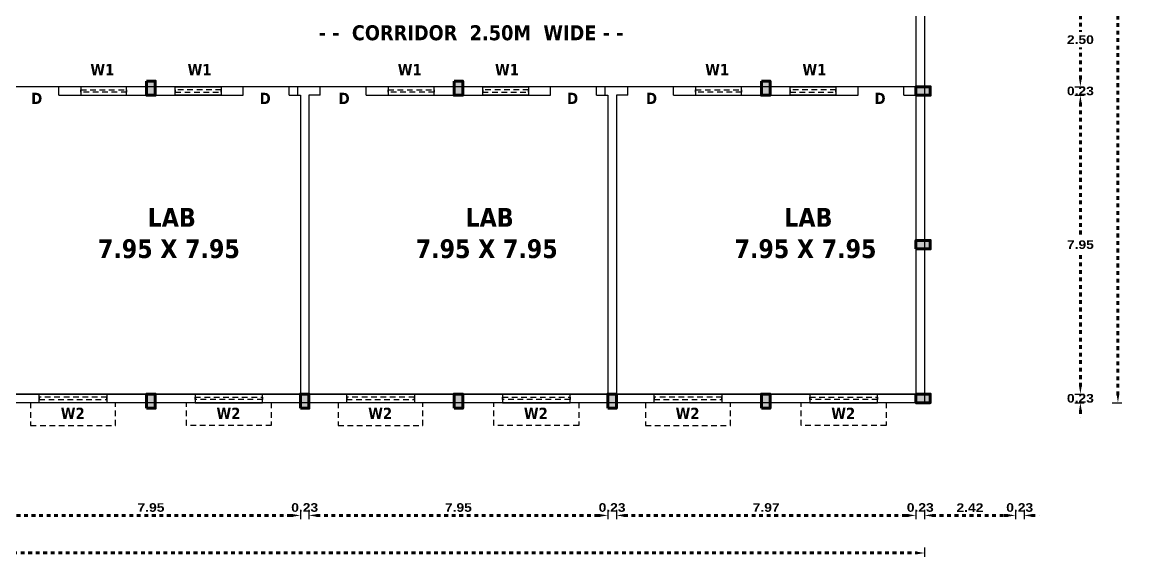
# Model space of a CAD drawing. Header units: metres. Extents: x 863 to 1571, y 626 to 804.
# Drawn here: x 929.42 to 959.03, y 709.84 to 724.07 of the extents above; entities that cross this region are included whole.
import ezdxf

# ---------------------------------------------------------------- set-up
doc = ezdxf.new("R2010")
doc.units = ezdxf.units.M
doc.header["$LTSCALE"] = 0.2
doc.header["$MEASUREMENT"] = 0
doc.header["$PDMODE"] = 2
doc.linetypes.add('DOT2', pattern=[0.125, 0, -0.125])
doc.linetypes.add('HIDDEN', pattern=[0.375, 0.25, -0.125])
doc.layers.get('0').update_dxf_attribs({"lineweight": 60})
doc.styles.get("Standard").update_dxf_attribs({"font": 'ariblk.ttf', "height": 0.23})
doc.styles.add('TXT', font='txt.shx')
doc.dimstyles.get("Standard").update_dxf_attribs({"dimtxt": 0.23, "dimasz": 0.2, "dimexe": 0.12, "dimexo": 0.0625, "dimgap": 0.09, "dimtad": 1, "dimtih": 1, "dimtoh": 1, "dimzin": 1, "dimdsep": 46, "dimtxsty": 'Standard', "dimcen": 0.09, "dimazin": 0, "dimtfac": 1, "dimtix": 1, "dimtofl": 0, "dimtmove": 0, "dimatfit": 0, "dimfxl": 0, "dimtolj": 1, "dimtzin": 0, "dimarcsym": 0})

# ---------------------------------------------------------------- blocks, each defined once
blk = doc.blocks.new('A$C650768DD')
blk.add_hatch(color=4).paths.add_polyline_path([(0, 0), (0.23, 0), (0.23, 0.38), (0, 0.38)])
at = {"color": 1}
blk.add_lwpolyline([(0, 0), (0.23, 0), (0.23, 0.38), (0, 0.38)], close=True, dxfattribs=at)
blk = doc.blocks.new('*D63')
at = {"color": 0, "lineweight": -2}
for p, q in [((928.873, 711.093), (928.873, 710.843)), ((936.823, 711.093), (936.823, 710.843))]:
    blk.add_line(p, q, dxfattribs=at)
at = {"linetype": 'DOT2'}
blk.add_line((929.073, 710.943), (936.623, 710.943), dxfattribs=at)
at = {"lineweight": -2}
for points in [[(929.073, 710.976), (929.073, 710.909), (928.873, 710.943)], [(936.623, 710.976), (936.623, 710.909), (936.823, 710.943)]]:
    blk.add_solid(points, dxfattribs=at)
at = {"layer": 'Defpoints', "color": 0, "lineweight": -2}
for p in [(928.873, 713.943), (936.823, 713.943), (936.823, 710.943)]:
    blk.add_point(p, dxfattribs=at)
at = {"color": 0, "lineweight": -2, "insert": (932.848, 711.152), "char_height": 0.23, "attachment_point": 5}
blk.add_mtext('\\A1;7.95', dxfattribs=at)
blk = doc.blocks.new('*D64')
at = {"color": 0, "lineweight": -2}
for p, q in [((936.823, 711.093), (936.823, 710.843)), ((937.053, 711.093), (937.053, 710.843))]:
    blk.add_line(p, q, dxfattribs=at)
at = {"linetype": 'DOT2'}
for p, q in [((936.623, 710.943), (936.423, 710.943)), ((937.253, 710.943), (937.453, 710.943))]:
    blk.add_line(p, q, dxfattribs=at)
at = {"lineweight": -2}
for points in [[(936.623, 710.976), (936.623, 710.909), (936.823, 710.943)], [(937.253, 710.976), (937.253, 710.909), (937.053, 710.943)]]:
    blk.add_solid(points, dxfattribs=at)
at = {"layer": 'Defpoints', "color": 0, "lineweight": -2}
for p in [(936.823, 713.943), (937.053, 713.943), (937.053, 710.943)]:
    blk.add_point(p, dxfattribs=at)
at = {"color": 0, "lineweight": -2, "insert": (936.938, 711.152), "char_height": 0.23, "attachment_point": 5}
blk.add_mtext('\\A1;0.23', dxfattribs=at)
blk = doc.blocks.new('*D65')
at = {"color": 0, "lineweight": -2}
for p, q in [((937.053, 711.093), (937.053, 710.843)), ((945.003, 711.093), (945.003, 710.843))]:
    blk.add_line(p, q, dxfattribs=at)
at = {"linetype": 'DOT2'}
blk.add_line((937.253, 710.943), (944.803, 710.943), dxfattribs=at)
at = {"lineweight": -2}
for points in [[(937.253, 710.976), (937.253, 710.909), (937.053, 710.943)], [(944.803, 710.976), (944.803, 710.909), (945.003, 710.943)]]:
    blk.add_solid(points, dxfattribs=at)
at = {"layer": 'Defpoints', "color": 0, "lineweight": -2}
for p in [(937.053, 713.943), (945.003, 713.943), (945.003, 710.943)]:
    blk.add_point(p, dxfattribs=at)
at = {"color": 0, "lineweight": -2, "insert": (941.028, 711.152), "char_height": 0.23, "attachment_point": 5}
blk.add_mtext('\\A1;7.95', dxfattribs=at)
blk = doc.blocks.new('*D66')
at = {"color": 0, "lineweight": -2}
for p, q in [((945.003, 711.093), (945.003, 710.843)), ((945.233, 711.093), (945.233, 710.843))]:
    blk.add_line(p, q, dxfattribs=at)
at = {"linetype": 'DOT2'}
for p, q in [((944.803, 710.943), (944.603, 710.943)), ((945.433, 710.943), (945.633, 710.943))]:
    blk.add_line(p, q, dxfattribs=at)
at = {"lineweight": -2}
for points in [[(944.803, 710.976), (944.803, 710.909), (945.003, 710.943)], [(945.433, 710.976), (945.433, 710.909), (945.233, 710.943)]]:
    blk.add_solid(points, dxfattribs=at)
at = {"layer": 'Defpoints', "color": 0, "lineweight": -2}
for p in [(945.003, 713.943), (945.233, 713.943), (945.233, 710.943)]:
    blk.add_point(p, dxfattribs=at)
at = {"color": 0, "lineweight": -2, "insert": (945.118, 711.152), "char_height": 0.23, "attachment_point": 5}
blk.add_mtext('\\A1;0.23', dxfattribs=at)
blk = doc.blocks.new('*D67')
at = {"color": 0, "lineweight": -2}
for p, q in [((945.233, 711.093), (945.233, 710.843)), ((953.203, 711.093), (953.203, 710.843))]:
    blk.add_line(p, q, dxfattribs=at)
at = {"linetype": 'DOT2'}
blk.add_line((945.433, 710.943), (953.003, 710.943), dxfattribs=at)
at = {"lineweight": -2}
for points in [[(945.433, 710.976), (945.433, 710.909), (945.233, 710.943)], [(953.003, 710.976), (953.003, 710.909), (953.203, 710.943)]]:
    blk.add_solid(points, dxfattribs=at)
at = {"layer": 'Defpoints', "color": 0, "lineweight": -2}
for p in [(945.233, 713.943), (953.203, 713.943), (953.203, 710.943)]:
    blk.add_point(p, dxfattribs=at)
at = {"color": 0, "lineweight": -2, "insert": (949.218, 711.152), "char_height": 0.23, "attachment_point": 5}
blk.add_mtext('\\A1;7.97', dxfattribs=at)
blk = doc.blocks.new('*D68')
at = {"color": 0, "lineweight": -2}
for p, q in [((953.203, 711.093), (953.203, 710.843)), ((953.433, 711.093), (953.433, 710.843))]:
    blk.add_line(p, q, dxfattribs=at)
at = {"linetype": 'DOT2'}
for p, q in [((953.003, 710.943), (952.803, 710.943)), ((953.633, 710.943), (953.833, 710.943))]:
    blk.add_line(p, q, dxfattribs=at)
at = {"lineweight": -2}
for points in [[(953.003, 710.976), (953.003, 710.909), (953.203, 710.943)], [(953.633, 710.976), (953.633, 710.909), (953.433, 710.943)]]:
    blk.add_solid(points, dxfattribs=at)
at = {"layer": 'Defpoints', "color": 0, "lineweight": -2}
for p in [(953.203, 713.943), (953.433, 713.943), (953.433, 710.943)]:
    blk.add_point(p, dxfattribs=at)
at = {"color": 0, "lineweight": -2, "insert": (953.318, 711.152), "char_height": 0.23, "attachment_point": 5}
blk.add_mtext('\\A1;0.23', dxfattribs=at)
blk = doc.blocks.new('*D69')
at = {"color": 0, "lineweight": -2}
for p, q in [((953.433, 711.093), (953.433, 710.843)), ((955.849, 711.093), (955.849, 710.843))]:
    blk.add_line(p, q, dxfattribs=at)
at = {"linetype": 'DOT2'}
blk.add_line((953.633, 710.943), (955.649, 710.943), dxfattribs=at)
at = {"lineweight": -2}
for points in [[(953.633, 710.976), (953.633, 710.909), (953.433, 710.943)], [(955.649, 710.976), (955.649, 710.909), (955.849, 710.943)]]:
    blk.add_solid(points, dxfattribs=at)
at = {"layer": 'Defpoints', "color": 0, "lineweight": -2}
for p in [(955.849, 725.083), (953.433, 724.853), (955.849, 710.943)]:
    blk.add_point(p, dxfattribs=at)
at = {"color": 0, "lineweight": -2, "insert": (954.641, 711.15), "char_height": 0.23, "attachment_point": 5}
blk.add_mtext('\\A1;2.42', dxfattribs=at)
blk = doc.blocks.new('*D70')
at = {"color": 0, "lineweight": -2}
for p, q in [((955.849, 711.093), (955.849, 710.843)), ((956.079, 711.093), (956.079, 710.843))]:
    blk.add_line(p, q, dxfattribs=at)
at = {"linetype": 'DOT2'}
for p, q in [((955.649, 710.943), (955.449, 710.943)), ((956.279, 710.943), (956.479, 710.943))]:
    blk.add_line(p, q, dxfattribs=at)
at = {"lineweight": -2}
for points in [[(955.649, 710.976), (955.649, 710.909), (955.849, 710.943)], [(956.279, 710.976), (956.279, 710.909), (956.079, 710.943)]]:
    blk.add_solid(points, dxfattribs=at)
at = {"layer": 'Defpoints', "color": 0, "lineweight": -2}
for p in [(955.849, 725.083), (956.079, 724.853), (956.079, 710.943)]:
    blk.add_point(p, dxfattribs=at)
at = {"color": 0, "lineweight": -2, "insert": (955.964, 711.152), "char_height": 0.23, "attachment_point": 5}
blk.add_mtext('\\A1;0.23', dxfattribs=at)
blk = doc.blocks.new('*D71')
at = {"color": 0, "lineweight": -2}
for p, q in [((867.783, 710.093), (867.783, 709.843)), ((953.433, 710.093), (953.433, 709.843))]:
    blk.add_line(p, q, dxfattribs=at)
at = {"linetype": 'DOT2'}
blk.add_line((867.983, 709.943), (953.233, 709.943), dxfattribs=at)
at = {"lineweight": -2}
for points in [[(867.983, 709.976), (867.983, 709.909), (867.783, 709.943)], [(953.233, 709.976), (953.233, 709.909), (953.433, 709.943)]]:
    blk.add_solid(points, dxfattribs=at)
at = {"layer": 'Defpoints', "color": 0, "lineweight": -2}
for p in [(953.433, 724.853), (867.783, 712.673), (953.433, 709.943)]:
    blk.add_point(p, dxfattribs=at)
at = {"color": 0, "lineweight": -2, "insert": (910.608, 710.152), "char_height": 0.23, "attachment_point": 5}
blk.add_mtext('\\A1;85.65', dxfattribs=at)
blk = doc.blocks.new('*D125')
at = {"color": 0, "lineweight": -2}
for p, q in [((957.429, 724.853), (957.679, 724.853)), ((957.429, 722.353), (957.679, 722.353))]:
    blk.add_line(p, q, dxfattribs=at)
at = {"linetype": 'DOT2'}
for p, q in [((957.579, 724.653), (957.579, 723.812)), ((957.579, 722.553), (957.579, 723.394))]:
    blk.add_line(p, q, dxfattribs=at)
at = {"lineweight": -2}
for points in [[(957.546, 724.653), (957.612, 724.653), (957.579, 724.853)], [(957.546, 722.553), (957.612, 722.553), (957.579, 722.353)]]:
    blk.add_solid(points, dxfattribs=at)
at = {"layer": 'Defpoints', "color": 0, "lineweight": -2}
for p in [(953.433, 724.853), (953.203, 722.353), (957.579, 722.353)]:
    blk.add_point(p, dxfattribs=at)
at = {"color": 0, "lineweight": -2, "insert": (957.579, 723.603), "char_height": 0.23, "attachment_point": 5}
blk.add_mtext('\\A1;2.50', dxfattribs=at)
blk = doc.blocks.new('*D126')
at = {"linetype": 'DOT2'}
for p, q in [((957.579, 722.553), (957.579, 722.753)), ((957.579, 721.923), (957.579, 721.723))]:
    blk.add_line(p, q, dxfattribs=at)
at = {"color": 0, "lineweight": -2}
for p, q in [((957.429, 722.353), (957.679, 722.353)), ((957.429, 722.123), (957.679, 722.123))]:
    blk.add_line(p, q, dxfattribs=at)
at = {"lineweight": -2}
for points in [[(957.546, 722.553), (957.612, 722.553), (957.579, 722.353)], [(957.546, 721.923), (957.612, 721.923), (957.579, 722.123)]]:
    blk.add_solid(points, dxfattribs=at)
at = {"layer": 'Defpoints', "color": 0, "lineweight": -2}
for p in [(953.203, 722.353), (953.203, 722.123), (957.579, 722.123)]:
    blk.add_point(p, dxfattribs=at)
at = {"color": 0, "lineweight": -2, "insert": (957.579, 722.238), "char_height": 0.23, "attachment_point": 5}
blk.add_mtext('\\A1;0.23', dxfattribs=at)
blk = doc.blocks.new('*D127')
at = {"color": 0, "lineweight": -2}
for p, q in [((957.429, 722.123), (957.679, 722.123)), ((957.429, 714.173), (957.679, 714.173))]:
    blk.add_line(p, q, dxfattribs=at)
at = {"linetype": 'DOT2'}
for p, q in [((957.579, 721.923), (957.579, 718.357)), ((957.579, 714.373), (957.579, 717.939))]:
    blk.add_line(p, q, dxfattribs=at)
at = {"lineweight": -2}
for points in [[(957.546, 721.923), (957.612, 721.923), (957.579, 722.123)], [(957.546, 714.373), (957.612, 714.373), (957.579, 714.173)]]:
    blk.add_solid(points, dxfattribs=at)
at = {"layer": 'Defpoints', "color": 0, "lineweight": -2}
for p in [(953.203, 722.123), (953.203, 714.173), (957.579, 714.173)]:
    blk.add_point(p, dxfattribs=at)
at = {"color": 0, "lineweight": -2, "insert": (957.579, 718.148), "char_height": 0.23, "attachment_point": 5}
blk.add_mtext('\\A1;7.95', dxfattribs=at)
blk = doc.blocks.new('*D128')
at = {"linetype": 'DOT2'}
for p, q in [((957.579, 714.373), (957.579, 714.573)), ((957.579, 713.743), (957.579, 713.543))]:
    blk.add_line(p, q, dxfattribs=at)
at = {"color": 0, "lineweight": -2}
for p, q in [((957.429, 714.173), (957.679, 714.173)), ((957.429, 713.943), (957.679, 713.943))]:
    blk.add_line(p, q, dxfattribs=at)
at = {"lineweight": -2}
for points in [[(957.546, 714.373), (957.612, 714.373), (957.579, 714.173)], [(957.546, 713.743), (957.612, 713.743), (957.579, 713.943)]]:
    blk.add_solid(points, dxfattribs=at)
at = {"layer": 'Defpoints', "color": 0, "lineweight": -2}
for p in [(953.203, 714.173), (953.203, 713.943), (957.579, 713.943)]:
    blk.add_point(p, dxfattribs=at)
at = {"color": 0, "lineweight": -2, "insert": (957.579, 714.058), "char_height": 0.23, "attachment_point": 5}
blk.add_mtext('\\A1;0.23', dxfattribs=at)
blk = doc.blocks.new('*D129')
at = {"color": 0, "lineweight": -2}
for p, q in [((958.429, 745.173), (958.679, 745.173)), ((958.429, 713.943), (958.679, 713.943))]:
    blk.add_line(p, q, dxfattribs=at)
at = {"linetype": 'DOT2'}
for p, q in [((958.579, 744.973), (958.579, 729.767)), ((958.579, 714.143), (958.579, 729.349))]:
    blk.add_line(p, q, dxfattribs=at)
at = {"lineweight": -2}
for points in [[(958.546, 744.973), (958.612, 744.973), (958.579, 745.173)], [(958.546, 714.143), (958.612, 714.143), (958.579, 713.943)]]:
    blk.add_solid(points, dxfattribs=at)
at = {"layer": 'Defpoints', "color": 0, "lineweight": -2}
for p in [(953.203, 745.173), (953.203, 713.943), (958.579, 713.943)]:
    blk.add_point(p, dxfattribs=at)
at = {"color": 0, "lineweight": -2, "insert": (958.579, 729.558), "char_height": 0.23, "attachment_point": 5}
blk.add_mtext('\\A1;31.23', dxfattribs=at)

msp = doc.modelspace()

# ---------------------------------------------------------------- linework, layer by layer
at = {"lineweight": -2}
for p, q in [((936.823, 722.353), (928.573, 722.353)), ((930.393, 722.123), (930.393, 722.353)), ((932.733, 722.123), (932.733, 722.353)), ((935.303, 722.123), (935.303, 722.353)), ((936.523, 722.123), (936.523, 722.353)), ((945.003, 722.353), (936.753, 722.353)), ((936.753, 722.123), (936.753, 722.353)), ((937.353, 722.123), (937.353, 722.353)), ((938.573, 722.123), (938.573, 722.353)), ((940.913, 722.123), (940.913, 722.353)), ((943.483, 722.123), (943.483, 722.353)), ((944.703, 722.123), (944.703, 722.353)), ((953.203, 722.353), (944.933, 722.353)), ((944.933, 722.123), (944.933, 722.353)), ((945.533, 722.123), (945.533, 722.353)), ((946.753, 722.123), (946.753, 722.353)), ((949.093, 722.123), (949.093, 722.353)), ((951.663, 722.123), (951.663, 722.353)), ((952.883, 722.123), (952.883, 722.353)), ((930.393, 722.123), (935.303, 722.123)), ((936.523, 722.123), (936.823, 722.123)), ((936.753, 722.123), (936.823, 722.123)), ((936.823, 722.123), (936.823, 714.173)), ((936.823, 722.123), (936.823, 714.173)), ((937.053, 722.123), (937.053, 714.173)), ((937.353, 722.123), (937.053, 722.123)), ((938.573, 722.123), (943.483, 722.123)), ((944.703, 722.123), (945.003, 722.123)), ((944.933, 722.123), (945.003, 722.123)), ((945.003, 722.123), (945.003, 714.173)), ((945.003, 722.123), (945.003, 714.173)), ((945.233, 722.123), (945.233, 714.173)), ((945.533, 722.123), (945.233, 722.123)), ((946.753, 722.123), (951.663, 722.123)), ((952.883, 722.123), (953.203, 722.123)), ((932.363, 714.173), (924.413, 714.173)), ((928.873, 714.173), (936.823, 714.173)), ((936.823, 714.173), (928.873, 714.173)), ((937.053, 714.173), (945.003, 714.173)), ((945.003, 714.173), (937.053, 714.173)), ((945.233, 714.173), (953.183, 714.173)), ((953.183, 714.173), (945.233, 714.173))]:
    msp.add_line(p, q, dxfattribs=at)
for points in [[(934.113, 734.033), (878.923, 734.033), (878.922, 712.443), (867.783, 712.443), (867.783, 734.033), (867.783, 745.173), (953.433, 745.173), (953.433, 734.263), (956.079, 734.263), (956.079, 724.853), (953.433, 724.853), (953.433, 713.943), (919.681, 713.943), (919.681, 725.082), (934.113, 725.082)], [(953.203, 714.173), (919.911, 714.173), (919.911, 724.852), (934.343, 724.852), (934.343, 734.263), (878.693, 734.263), (878.692, 712.673), (868.013, 712.673), (868.013, 734.033), (868.013, 744.943), (953.203, 744.943), (953.203, 734.033), (955.849, 734.033), (955.849, 725.083), (953.203, 725.083)], [(932.201, 722.353), (930.981, 722.353), (930.981, 722.123), (932.201, 722.123)], [(932.201, 722.353), (930.981, 722.353), (930.981, 722.123), (932.201, 722.123)], [(933.495, 722.353), (934.715, 722.353), (934.715, 722.123), (933.495, 722.123)], [(933.495, 722.353), (934.715, 722.353), (934.715, 722.123), (933.495, 722.123)], [(940.381, 722.353), (939.161, 722.353), (939.161, 722.123), (940.381, 722.123)], [(940.381, 722.353), (939.161, 722.353), (939.161, 722.123), (940.381, 722.123)], [(941.675, 722.353), (942.895, 722.353), (942.895, 722.123), (941.675, 722.123)], [(941.675, 722.353), (942.895, 722.353), (942.895, 722.123), (941.675, 722.123)], [(948.561, 722.353), (947.341, 722.353), (947.341, 722.123), (948.561, 722.123)], [(948.561, 722.353), (947.341, 722.353), (947.341, 722.123), (948.561, 722.123)], [(949.855, 722.353), (951.075, 722.353), (951.075, 722.123), (949.855, 722.123)], [(949.855, 722.353), (951.075, 722.353), (951.075, 722.123), (949.855, 722.123)], [(931.676, 713.943), (929.876, 713.943), (929.876, 714.173), (931.676, 714.173)], [(934.02, 713.943), (935.82, 713.943), (935.82, 714.173), (934.02, 714.173)], [(939.856, 713.943), (938.056, 713.943), (938.056, 714.173), (939.856, 714.173)], [(942.2, 713.943), (944, 713.943), (944, 714.173), (942.2, 714.173)], [(948.036, 713.943), (946.236, 713.943), (946.236, 714.173), (948.036, 714.173)], [(950.38, 713.943), (952.18, 713.943), (952.18, 714.173), (950.38, 714.173)]]:
    msp.add_lwpolyline(points, close=True, dxfattribs=at)
at = {"linetype": 'HIDDEN', "lineweight": -2, "ltscale": 3}
for points in [[(932.201, 722.205), (930.981, 722.205), (930.981, 722.271), (932.201, 722.271)], [(933.495, 722.205), (934.715, 722.205), (934.715, 722.271), (933.495, 722.271)], [(940.381, 722.205), (939.161, 722.205), (939.161, 722.271), (940.381, 722.271)], [(941.675, 722.205), (942.895, 722.205), (942.895, 722.271), (941.675, 722.271)], [(948.561, 722.205), (947.341, 722.205), (947.341, 722.271), (948.561, 722.271)], [(949.855, 722.205), (951.075, 722.205), (951.075, 722.271), (949.855, 722.271)], [(931.676, 714.091), (929.876, 714.091), (929.876, 714.025), (931.676, 714.025)], [(934.02, 714.091), (935.82, 714.091), (935.82, 714.025), (934.02, 714.025)], [(939.856, 714.091), (938.056, 714.091), (938.056, 714.025), (939.856, 714.025)], [(942.2, 714.091), (944, 714.091), (944, 714.025), (942.2, 714.025)], [(948.036, 714.091), (946.236, 714.091), (946.236, 714.025), (948.036, 714.025)], [(950.38, 714.091), (952.18, 714.091), (952.18, 714.025), (950.38, 714.025)]]:
    msp.add_lwpolyline(points, close=True, dxfattribs=at)
for points in [[(929.646, 713.943), (929.646, 713.333), (931.906, 713.333), (931.906, 713.943)], [(936.05, 713.943), (936.05, 713.333), (933.79, 713.333), (933.79, 713.943)], [(937.826, 713.943), (937.826, 713.333), (940.086, 713.333), (940.086, 713.943)], [(944.23, 713.943), (944.23, 713.333), (941.97, 713.333), (941.97, 713.943)], [(946.006, 713.943), (946.006, 713.333), (948.266, 713.333), (948.266, 713.943)], [(952.41, 713.943), (952.41, 713.333), (950.15, 713.333), (950.15, 713.943)]]:
    msp.add_lwpolyline(points, dxfattribs=at)

# ---------------------------------------------------------------- block references
at = {"lineweight": -2, "xscale": -1}
for p, rotation in [((932.733, 722.503), 180), ((940.913, 722.503), 180), ((949.093, 722.503), 180), ((953.203, 722.123), 270), ((953.203, 718.033), 270)]:
    msp.add_blockref('A$C650768DD', p, dxfattribs=dict(at, rotation=rotation))
at = {"lineweight": -2}
for p in [(932.733, 713.793), (936.823, 713.793), (940.913, 713.793), (945.003, 713.793), (949.093, 713.793)]:
    msp.add_blockref('A$C650768DD', p, dxfattribs=at)
at = {"lineweight": -2, "rotation": 270}
msp.add_blockref('A$C650768DD', (953.203, 714.173), dxfattribs=at)

# ---------------------------------------------------------------- texts
at = {"lineweight": -2, "style": 'TXT'}
for s, insert, char_height, width, attachment_point in [('{\\fTahoma|b1|i0|c0|p34;\\W7.16567;  \\W1;- -  CORRIDOR  2.50M  WIDE - -}', (934.955, 723.58), 0.4, 13.35651, 7), ('{\\fTahoma|b1|i0|c0|p34;W1}', (931.236, 722.655), 0.3, 35.65845, 7), ('{\\fTahoma|b1|i0|c0|p34;W1}', (934.46, 722.655), 0.3, 35.65845, 9), ('{\\fTahoma|b1|i0|c0|p34;W1}', (939.416, 722.655), 0.3, 35.65845, 7), ('{\\fTahoma|b1|i0|c0|p34;W1}', (942.64, 722.655), 0.3, 35.65845, 9), ('{\\fTahoma|b1|i0|c0|p34;W1}', (947.596, 722.655), 0.3, 35.65845, 7), ('{\\fTahoma|b1|i0|c0|p34;W1}', (950.82, 722.655), 0.3, 35.65845, 9), ('{\\fTahoma|b1|i0|c0|p34;D}', (929.661, 722.191), 0.3, 35.65845, 1), ('{\\fTahoma|b1|i0|c0|p34;D}', (936.035, 722.191), 0.3, 35.65845, 3), ('{\\fTahoma|b1|i0|c0|p34;D}', (936.035, 722.191), 0.3, 35.65845, 3), ('{\\fTahoma|b1|i0|c0|p34;D}', (937.841, 722.191), 0.3, 35.65845, 1), ('{\\fTahoma|b1|i0|c0|p34;D}', (944.215, 722.191), 0.3, 35.65845, 3), ('{\\fTahoma|b1|i0|c0|p34;D}', (944.215, 722.191), 0.3, 35.65845, 3), ('{\\fTahoma|b1|i0|c0|p34;D}', (946.021, 722.191), 0.3, 35.65845, 1), ('{\\fTahoma|b1|i0|c0|p34;D}', (952.395, 722.191), 0.3, 35.65845, 3), ('{\\fTahoma|b1|i0|c0|p34;D}', (952.395, 722.191), 0.3, 35.65845, 3), ('{\\fTahoma|b1|i0|c0|p34;\\W5.62043;  \\W1;LAB\\P{\\W4.798368; }7.95 X 7.95}', (930.451, 717.782), 0.5, 5.79384, 7), ('{\\fTahoma|b1|i0|c0|p34;\\W5.62043;  \\W1;LAB\\P{\\W4.798368; }7.95 X 7.95}', (938.909, 717.782), 0.5, 5.79384, 7), ('{\\fTahoma|b1|i0|c0|p34;\\W5.62043;  \\W1;LAB\\P{\\W4.798368; }7.95 X 7.95}', (947.391, 717.782), 0.5, 5.79384, 7), ('{\\fTahoma|b1|i0|c0|p34;W2}', (931.085, 713.809), 0.3, 35.65845, 3), ('{\\fTahoma|b1|i0|c0|p34;W2}', (935.228, 713.809), 0.3, 35.65845, 3), ('{\\fTahoma|b1|i0|c0|p34;W2}', (939.265, 713.809), 0.3, 35.65845, 3), ('{\\fTahoma|b1|i0|c0|p34;W2}', (943.408, 713.809), 0.3, 35.65845, 3), ('{\\fTahoma|b1|i0|c0|p34;W2}', (947.445, 713.809), 0.3, 35.65845, 3), ('{\\fTahoma|b1|i0|c0|p34;W2}', (951.588, 713.809), 0.3, 35.65845, 3)]:
    msp.add_mtext(s, dxfattribs=dict(at, insert=insert, char_height=char_height, width=width, attachment_point=attachment_point))

# ---------------------------------------------------------------- dimensions: what is measured, and where the dimension line sits
at = {"lineweight": -2}
for base, p1, p2, override, picture, middle in [((958.579, 713.943), (953.203, 745.173), (953.203, 713.943), {"dimtxt": 0.21, "dimexe": 0.1, "dimclrd": 256, "dimfxl": 0.15, "dimlwd": 65535, "dimarcsym": 2}, '*D129', (958.579, 729.558)), ((957.579, 722.353), (953.433, 724.853), (953.203, 722.353), {"dimtxt": 0.21, "dimexe": 0.1, "dimclrd": 256, "dimtmove": 1, "dimfxl": 0.15, "dimlwd": 65535, "dimarcsym": 2}, '*D125', (957.579, 723.603)), ((957.579, 722.123), (953.203, 722.353), (953.203, 722.123), {"dimtxt": 0.21, "dimexe": 0.1, "dimclrd": 256, "dimtmove": 1, "dimfxl": 0.15, "dimlwd": 65535, "dimarcsym": 2}, '*D126', (957.579, 722.238)), ((957.579, 714.173), (953.203, 722.123), (953.203, 714.173), {"dimtxt": 0.21, "dimexe": 0.1, "dimclrd": 256, "dimtmove": 1, "dimfxl": 0.15, "dimlwd": 65535, "dimarcsym": 2}, '*D127', (957.579, 718.148)), ((957.579, 713.943), (953.203, 714.173), (953.203, 713.943), {"dimtxt": 0.21, "dimexe": 0.1, "dimclrd": 256, "dimtmove": 1, "dimfxl": 0.15, "dimlwd": 65535, "dimarcsym": 2}, '*D128', (957.579, 714.058))]:
    dim = msp.add_linear_dim(base=base, p1=p1, p2=p2, angle=90, dimstyle='Standard', override=override, dxfattribs=at)
    dim.commit()
    dim.dimension.update_dxf_attribs({"geometry": picture, "text_midpoint": middle})
for base, p1, p2, override, picture, middle in [((955.849, 710.943), (953.433, 724.853), (955.849, 725.083), {"dimtxt": 0.21, "dimexe": 0.1, "dimclrd": 256, "dimfxl": 0.15, "dimlwd": 65535, "dimarcsym": 2}, '*D69', (954.641, 711.15)), ((956.079, 710.943), (955.849, 725.083), (956.079, 724.853), {"dimtxt": 0.21, "dimexe": 0.1, "dimclrd": 256, "dimtmove": 1, "dimfxl": 0.15, "dimlwd": 65535, "dimarcsym": 2}, '*D70', (955.964, 711.152)), ((953.433, 709.943), (867.783, 712.673), (953.433, 724.853), {"dimtxt": 0.21, "dimexe": 0.1, "dimclrd": 256, "dimfxl": 0.15, "dimlwd": 65535, "dimarcsym": 2}, '*D71', (910.608, 710.152)), ((936.823, 710.943), (928.873, 713.943), (936.823, 713.943), {"dimtxt": 0.21, "dimexe": 0.1, "dimclrd": 256, "dimtmove": 1, "dimfxl": 0.15, "dimlwd": 65535, "dimarcsym": 2}, '*D63', (932.848, 711.152)), ((937.053, 710.943), (936.823, 713.943), (937.053, 713.943), {"dimtxt": 0.21, "dimexe": 0.1, "dimclrd": 256, "dimtmove": 1, "dimfxl": 0.15, "dimlwd": 65535, "dimarcsym": 2}, '*D64', (936.938, 711.152)), ((945.003, 710.943), (937.053, 713.943), (945.003, 713.943), {"dimtxt": 0.21, "dimexe": 0.1, "dimclrd": 256, "dimtmove": 1, "dimfxl": 0.15, "dimlwd": 65535, "dimarcsym": 2}, '*D65', (941.028, 711.152)), ((945.233, 710.943), (945.003, 713.943), (945.233, 713.943), {"dimtxt": 0.21, "dimexe": 0.1, "dimclrd": 256, "dimtmove": 1, "dimfxl": 0.15, "dimlwd": 65535, "dimarcsym": 2}, '*D66', (945.118, 711.152)), ((953.203, 710.943), (945.233, 713.943), (953.203, 713.943), {"dimtxt": 0.21, "dimexe": 0.1, "dimclrd": 256, "dimtmove": 1, "dimfxl": 0.15, "dimlwd": 65535, "dimarcsym": 2}, '*D67', (949.218, 711.152)), ((953.433, 710.943), (953.203, 713.943), (953.433, 713.943), {"dimtxt": 0.21, "dimexe": 0.1, "dimclrd": 256, "dimtmove": 1, "dimfxl": 0.15, "dimlwd": 65535, "dimarcsym": 2}, '*D68', (953.318, 711.152))]:
    dim = msp.add_linear_dim(base=base, p1=p1, p2=p2, dimstyle='Standard', override=override, dxfattribs=at)
    dim.commit()
    dim.dimension.update_dxf_attribs({"geometry": picture, "text_midpoint": middle})

doc.saveas('drawing.dxf')
